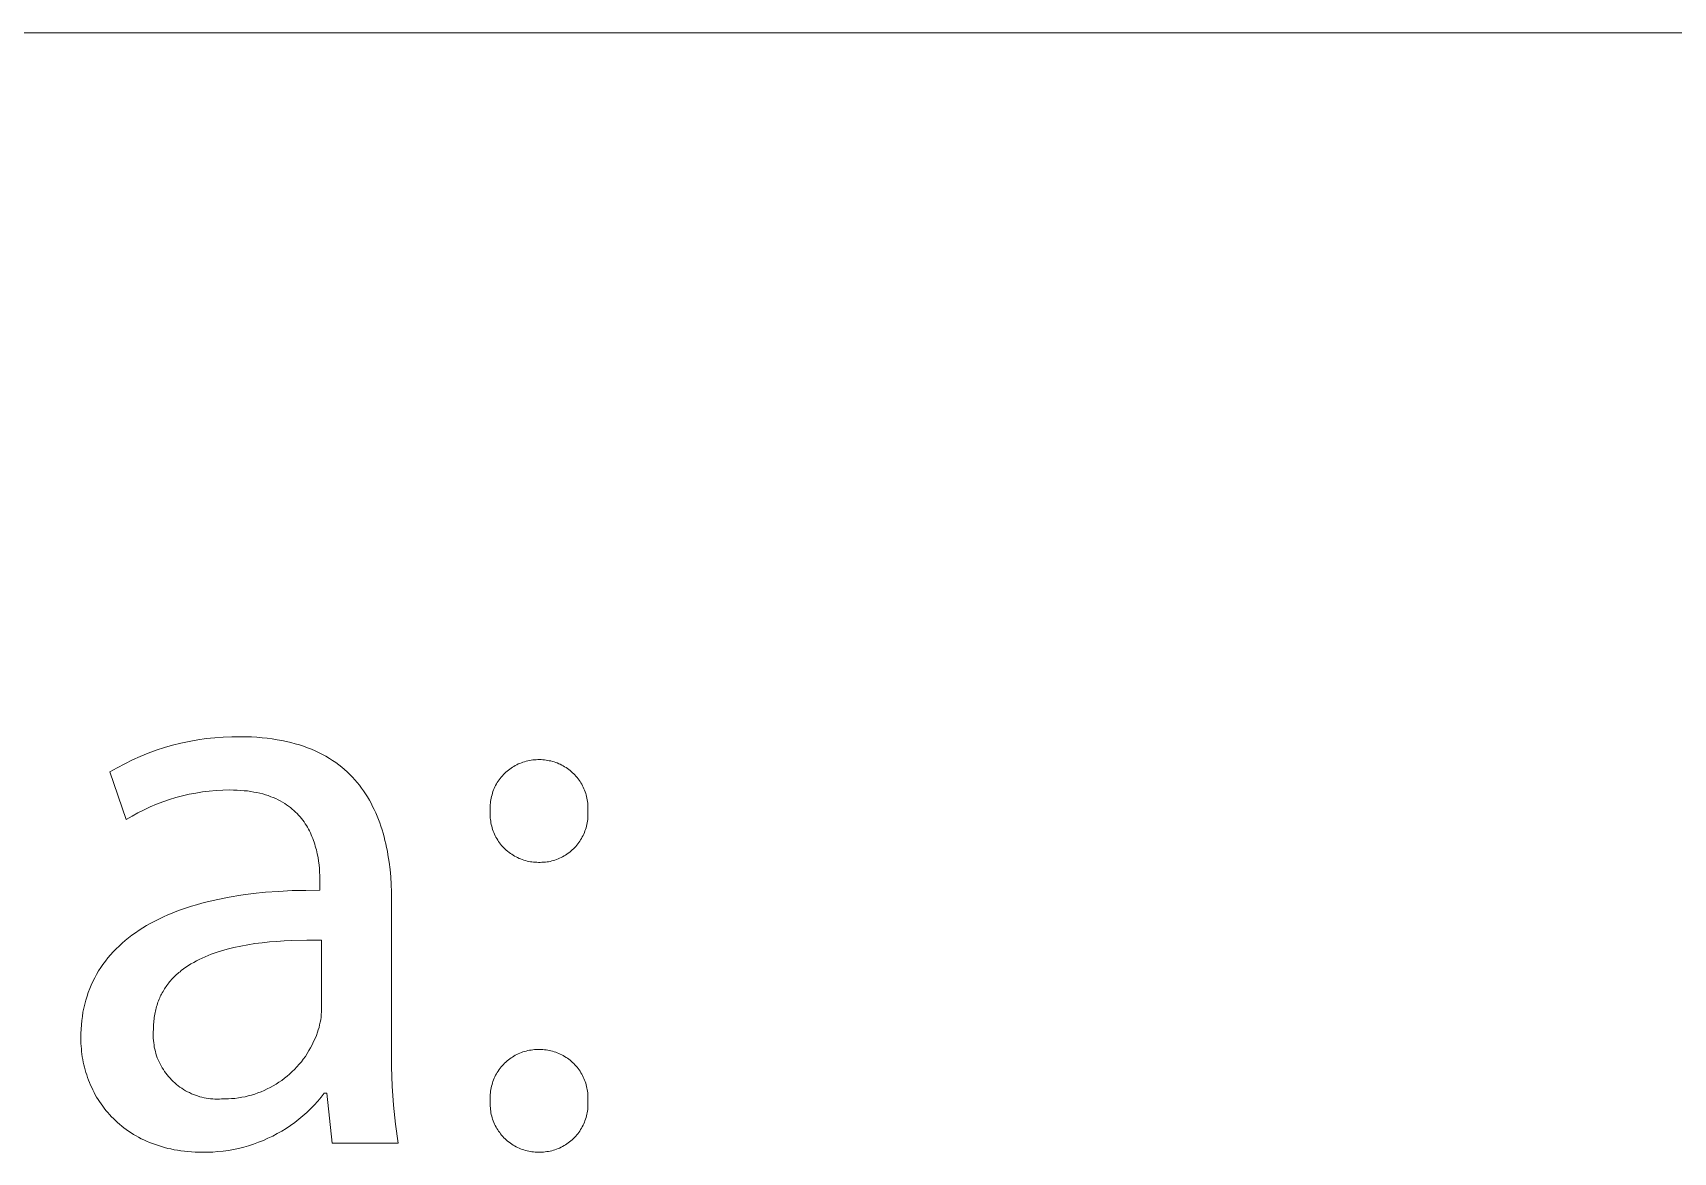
# Model space of a CAD drawing. Header units: millimetres. Extents: x 0 to 5466, y 0 to 3819.
# Drawn here: x 5116.5 to 5225.8, y 383.7 to 458.3 of the extents above; entities that cross this region are included whole.
import ezdxf

# ---------------------------------------------------------------- set-up
doc = ezdxf.new("R2010")
doc.units = ezdxf.units.MM
doc.header["$MEASUREMENT"] = 0
doc.layers.add('Domyślny', color=7, linetype='Continuous', true_color=0x000000)

msp = doc.modelspace()

# ---------------------------------------------------------------- linework, layer by layer
at = {"layer": 'Domyślny', "color": 18, "lineweight": 15, "true_color": 0x000000}
for p, q in [((4983.11, 458.26), (5460.43, 458.26)), ((5125.28, 410.63), (5125.83, 410.79)), ((5125.83, 410.79), (5126.38, 410.92)), ((5126.38, 410.92), (5126.94, 411.04)), ((5126.94, 411.04), (5127.5, 411.14)), ((5127.5, 411.14), (5128.07, 411.23)), ((5128.07, 411.23), (5128.63, 411.29)), ((5128.63, 411.29), (5129.2, 411.33)), ((5129.2, 411.33), (5129.77, 411.35)), ((5129.77, 411.35), (5130.34, 411.35)), ((5130.34, 411.35), (5130.72, 411.35)), ((5130.72, 411.35), (5131.08, 411.34)), ((5131.08, 411.34), (5131.44, 411.32)), ((5131.44, 411.32), (5131.79, 411.29)), ((5131.79, 411.29), (5132.13, 411.26)), ((5132.13, 411.26), (5132.46, 411.21)), ((5132.46, 411.21), (5132.79, 411.16)), ((5132.79, 411.16), (5133.1, 411.11)), ((5133.1, 411.11), (5133.41, 411.04)), ((5133.41, 411.04), (5133.71, 410.97)), ((5133.71, 410.97), (5134, 410.89)), ((5134, 410.89), (5134.28, 410.81)), ((5134.28, 410.81), (5134.55, 410.72)), ((5122.64, 409.56), (5123.15, 409.81)), ((5123.15, 409.81), (5123.67, 410.04)), ((5123.67, 410.04), (5124.2, 410.25)), ((5124.2, 410.25), (5124.74, 410.45)), ((5124.74, 410.45), (5125.28, 410.63)), ((5134.55, 410.72), (5134.82, 410.62)), ((5134.82, 410.62), (5135.08, 410.52)), ((5135.08, 410.52), (5135.33, 410.41)), ((5135.33, 410.41), (5135.58, 410.29)), ((5135.58, 410.29), (5135.81, 410.17)), ((5135.81, 410.17), (5136.04, 410.05)), ((5136.04, 410.05), (5136.27, 409.91)), ((5136.27, 409.91), (5136.48, 409.77)), ((5136.48, 409.77), (5136.69, 409.63)), ((5149.06, 409.62), (5149.16, 409.66)), ((5149.16, 409.66), (5149.27, 409.69)), ((5149.27, 409.69), (5149.38, 409.72)), ((5149.38, 409.72), (5149.48, 409.75)), ((5149.48, 409.75), (5149.59, 409.77)), ((5149.59, 409.77), (5149.7, 409.79)), ((5149.7, 409.79), (5149.81, 409.81)), ((5149.81, 409.81), (5149.92, 409.82)), ((5149.92, 409.82), (5150.03, 409.82)), ((5150.03, 409.82), (5150.15, 409.83)), ((5150.15, 409.83), (5150.26, 409.83)), ((5150.26, 409.83), (5150.37, 409.83)), ((5150.37, 409.83), (5150.48, 409.82)), ((5150.48, 409.82), (5150.59, 409.81)), ((5150.59, 409.81), (5150.7, 409.8)), ((5150.7, 409.8), (5150.81, 409.78)), ((5150.81, 409.78), (5150.91, 409.76)), ((5150.91, 409.76), (5151.02, 409.74)), ((5151.02, 409.74), (5151.13, 409.71)), ((5151.13, 409.71), (5151.23, 409.68)), ((5151.23, 409.68), (5151.34, 409.64)), ((5121.64, 409.01), (5122.14, 409.29)), ((5122.73, 405.84), (5121.64, 409.01)), ((5122.14, 409.29), (5122.64, 409.56)), ((5136.69, 409.63), (5136.89, 409.48)), ((5136.89, 409.48), (5137.09, 409.33)), ((5137.09, 409.33), (5137.27, 409.17)), ((5137.27, 409.17), (5137.46, 409.01)), ((5137.46, 409.01), (5137.63, 408.84)), ((5137.63, 408.84), (5137.8, 408.66)), ((5137.8, 408.66), (5137.96, 408.49)), ((5147.58, 408.49), (5147.64, 408.58)), ((5147.64, 408.58), (5147.71, 408.66)), ((5147.71, 408.66), (5147.79, 408.75)), ((5147.79, 408.75), (5147.86, 408.83)), ((5147.86, 408.83), (5147.94, 408.91)), ((5147.94, 408.91), (5148.02, 408.99)), ((5148.02, 408.99), (5148.1, 409.06)), ((5148.1, 409.06), (5148.19, 409.13)), ((5148.19, 409.13), (5148.28, 409.2)), ((5148.28, 409.2), (5148.37, 409.26)), ((5148.37, 409.26), (5148.46, 409.32)), ((5148.46, 409.32), (5148.56, 409.38)), ((5148.56, 409.38), (5148.65, 409.44)), ((5148.65, 409.44), (5148.75, 409.49)), ((5148.75, 409.49), (5148.85, 409.54)), ((5148.85, 409.54), (5148.95, 409.58)), ((5148.95, 409.58), (5149.06, 409.62)), ((5151.34, 409.64), (5151.44, 409.61)), ((5151.44, 409.61), (5151.54, 409.56)), ((5151.54, 409.56), (5151.64, 409.52)), ((5151.64, 409.52), (5151.74, 409.47)), ((5151.74, 409.47), (5151.84, 409.42)), ((5151.84, 409.42), (5151.93, 409.36)), ((5151.93, 409.36), (5152.03, 409.3)), ((5152.03, 409.3), (5152.12, 409.24)), ((5152.12, 409.24), (5152.21, 409.18)), ((5152.21, 409.18), (5152.3, 409.11)), ((5152.3, 409.11), (5152.38, 409.04)), ((5152.38, 409.04), (5152.46, 408.96)), ((5152.46, 408.96), (5152.54, 408.89)), ((5152.54, 408.89), (5152.62, 408.81)), ((5152.62, 408.81), (5152.69, 408.73)), ((5152.69, 408.73), (5152.76, 408.64)), ((5152.76, 408.64), (5152.83, 408.56)), ((5152.83, 408.56), (5152.9, 408.47)), ((5126.93, 407.52), (5126.49, 407.42)), ((5127.37, 407.6), (5126.93, 407.52)), ((5127.82, 407.68), (5127.37, 407.6)), ((5128.27, 407.73), (5127.82, 407.68)), ((5128.73, 407.77), (5128.27, 407.73)), ((5129.18, 407.8), (5128.73, 407.77)), ((5129.63, 407.81), (5129.18, 407.8)), ((5129.88, 407.8), (5129.63, 407.81)), ((5130.13, 407.79), (5129.88, 407.8)), ((5130.36, 407.78), (5130.13, 407.79)), ((5130.59, 407.76), (5130.36, 407.78)), ((5130.81, 407.74), (5130.59, 407.76)), ((5131.03, 407.71), (5130.81, 407.74)), ((5131.24, 407.67), (5131.03, 407.71)), ((5131.44, 407.63), (5131.24, 407.67)), ((5131.64, 407.59), (5131.44, 407.63)), ((5131.83, 407.54), (5131.64, 407.59)), ((5132.02, 407.48), (5131.83, 407.54)), ((5132.19, 407.43), (5132.02, 407.48)), ((5137.96, 408.49), (5138.12, 408.31)), ((5138.12, 408.31), (5138.27, 408.12)), ((5138.27, 408.12), (5138.41, 407.93)), ((5138.41, 407.93), (5138.55, 407.74)), ((5138.55, 407.74), (5138.68, 407.54)), ((5138.68, 407.54), (5138.81, 407.34)), ((5147.07, 407.38), (5147.1, 407.49)), ((5147.1, 407.49), (5147.13, 407.6)), ((5147.13, 407.6), (5147.16, 407.7)), ((5147.16, 407.7), (5147.2, 407.81)), ((5147.2, 407.81), (5147.25, 407.91)), ((5147.25, 407.91), (5147.29, 408.01)), ((5147.29, 408.01), (5147.34, 408.11)), ((5147.34, 408.11), (5147.4, 408.21)), ((5147.4, 408.21), (5147.45, 408.3)), ((5147.45, 408.3), (5147.51, 408.4)), ((5147.51, 408.4), (5147.58, 408.49)), ((5152.9, 408.47), (5152.96, 408.38)), ((5152.96, 408.38), (5153.02, 408.28)), ((5153.02, 408.28), (5153.07, 408.19)), ((5153.07, 408.19), (5153.12, 408.09)), ((5153.12, 408.09), (5153.17, 407.99)), ((5153.17, 407.99), (5153.22, 407.89)), ((5153.22, 407.89), (5153.26, 407.79)), ((5153.26, 407.79), (5153.3, 407.69)), ((5153.3, 407.69), (5153.34, 407.58)), ((5153.34, 407.58), (5153.37, 407.48)), ((5153.37, 407.48), (5153.39, 407.37)), ((5123.93, 406.49), (5123.52, 406.29)), ((5124.34, 406.68), (5123.93, 406.49)), ((5124.76, 406.86), (5124.34, 406.68)), ((5125.18, 407.02), (5124.76, 406.86)), ((5125.61, 407.17), (5125.18, 407.02)), ((5126.05, 407.3), (5125.61, 407.17)), ((5126.49, 407.42), (5126.05, 407.3)), ((5132.37, 407.36), (5132.19, 407.43)), ((5132.53, 407.3), (5132.37, 407.36)), ((5132.7, 407.23), (5132.53, 407.3)), ((5132.85, 407.15), (5132.7, 407.23)), ((5133, 407.08), (5132.85, 407.15)), ((5133.15, 407), (5133, 407.08)), ((5133.29, 406.91), (5133.15, 407)), ((5133.42, 406.82), (5133.29, 406.91)), ((5133.55, 406.73), (5133.42, 406.82)), ((5133.67, 406.64), (5133.55, 406.73)), ((5133.79, 406.54), (5133.67, 406.64)), ((5133.91, 406.44), (5133.79, 406.54)), ((5134.02, 406.34), (5133.91, 406.44)), ((5138.81, 407.34), (5138.93, 407.13)), ((5138.93, 407.13), (5139.04, 406.93)), ((5139.04, 406.93), (5139.15, 406.71)), ((5139.15, 406.71), (5139.26, 406.5)), ((5139.26, 406.5), (5139.36, 406.28)), ((5146.97, 406.61), (5146.98, 406.72)), ((5146.98, 406.5), (5146.97, 406.61)), ((5146.98, 406.83), (5146.99, 406.94)), ((5146.98, 406.72), (5146.98, 406.83)), ((5146.98, 406.39), (5146.98, 406.5)), ((5146.98, 406.28), (5146.98, 406.39)), ((5146.99, 406.94), (5147, 407.05)), ((5147, 407.05), (5147.02, 407.16)), ((5147.02, 407.16), (5147.04, 407.27)), ((5147.04, 407.27), (5147.07, 407.38)), ((5153.39, 407.37), (5153.42, 407.26)), ((5153.42, 407.26), (5153.44, 407.16)), ((5153.44, 407.16), (5153.46, 407.05)), ((5153.46, 407.05), (5153.47, 406.94)), ((5153.47, 406.94), (5153.48, 406.83)), ((5153.48, 406.83), (5153.48, 406.72)), ((5153.48, 406.72), (5153.49, 406.61)), ((5153.49, 406.61), (5153.48, 406.5)), ((5153.48, 406.5), (5153.48, 406.39)), ((5153.48, 406.39), (5153.48, 406.28)), ((5123.13, 406.07), (5122.73, 405.84)), ((5123.52, 406.29), (5123.13, 406.07)), ((5134.12, 406.23), (5134.02, 406.34)), ((5134.22, 406.13), (5134.12, 406.23)), ((5134.32, 406.02), (5134.22, 406.13)), ((5134.41, 405.91), (5134.32, 406.02)), ((5134.5, 405.79), (5134.41, 405.91)), ((5134.58, 405.68), (5134.5, 405.79)), ((5134.66, 405.56), (5134.58, 405.68)), ((5134.74, 405.44), (5134.66, 405.56)), ((5134.81, 405.32), (5134.74, 405.44)), ((5134.88, 405.2), (5134.81, 405.32)), ((5139.36, 406.28), (5139.45, 406.06)), ((5139.45, 406.06), (5139.54, 405.84)), ((5139.54, 405.84), (5139.62, 405.61)), ((5139.62, 405.61), (5139.7, 405.39)), ((5139.7, 405.39), (5139.78, 405.16)), ((5146.98, 406.16), (5146.98, 406.28)), ((5146.98, 406.05), (5146.98, 406.16)), ((5146.98, 405.94), (5146.98, 406.05)), ((5147, 405.83), (5146.98, 405.94)), ((5147.01, 405.72), (5147, 405.83)), ((5147.03, 405.61), (5147.01, 405.72)), ((5147.05, 405.5), (5147.03, 405.61)), ((5147.08, 405.39), (5147.05, 405.5)), ((5147.11, 405.28), (5147.08, 405.39)), ((5147.14, 405.18), (5147.11, 405.28)), ((5153.36, 405.29), (5153.33, 405.18)), ((5153.39, 405.4), (5153.36, 405.29)), ((5153.42, 405.51), (5153.39, 405.4)), ((5153.44, 405.61), (5153.42, 405.51)), ((5153.45, 405.72), (5153.44, 405.61)), ((5153.47, 405.83), (5153.45, 405.72)), ((5153.48, 405.94), (5153.47, 405.83)), ((5153.48, 406.28), (5153.49, 406.17)), ((5153.49, 406.17), (5153.48, 406.06)), ((5153.48, 406.06), (5153.48, 405.94)), ((5134.94, 405.08), (5134.88, 405.2)), ((5135, 404.95), (5134.94, 405.08)), ((5135.06, 404.83), (5135, 404.95)), ((5135.11, 404.7), (5135.06, 404.83)), ((5135.16, 404.58), (5135.11, 404.7)), ((5135.21, 404.45), (5135.16, 404.58)), ((5135.25, 404.32), (5135.21, 404.45)), ((5135.3, 404.2), (5135.25, 404.32)), ((5135.33, 404.07), (5135.3, 404.2)), ((5139.78, 405.16), (5139.85, 404.92)), ((5139.85, 404.92), (5139.91, 404.69)), ((5139.91, 404.69), (5139.97, 404.45)), ((5139.97, 404.45), (5140.03, 404.21)), ((5140.03, 404.21), (5140.08, 403.97)), ((5147.18, 405.07), (5147.14, 405.18)), ((5147.22, 404.97), (5147.18, 405.07)), ((5147.26, 404.86), (5147.22, 404.97)), ((5147.31, 404.76), (5147.26, 404.86)), ((5147.36, 404.66), (5147.31, 404.76)), ((5147.42, 404.57), (5147.36, 404.66)), ((5147.48, 404.47), (5147.42, 404.57)), ((5147.54, 404.38), (5147.48, 404.47)), ((5147.6, 404.29), (5147.54, 404.38)), ((5147.67, 404.2), (5147.6, 404.29)), ((5147.74, 404.11), (5147.67, 404.2)), ((5152.81, 404.21), (5152.74, 404.12)), ((5152.88, 404.3), (5152.81, 404.21)), ((5152.94, 404.39), (5152.88, 404.3)), ((5153, 404.48), (5152.94, 404.39)), ((5153.06, 404.58), (5153, 404.48)), ((5153.11, 404.68), (5153.06, 404.58)), ((5153.16, 404.77), (5153.11, 404.68)), ((5153.21, 404.87), (5153.16, 404.77)), ((5153.25, 404.98), (5153.21, 404.87)), ((5153.29, 405.08), (5153.25, 404.98)), ((5153.33, 405.18), (5153.29, 405.08)), ((5135.37, 403.94), (5135.33, 404.07)), ((5135.4, 403.81), (5135.37, 403.94)), ((5135.43, 403.69), (5135.4, 403.81)), ((5135.46, 403.56), (5135.43, 403.69)), ((5135.51, 403.31), (5135.46, 403.56)), ((5135.55, 403.06), (5135.51, 403.31)), ((5140.08, 403.97), (5140.13, 403.73)), ((5140.13, 403.73), (5140.17, 403.49)), ((5140.17, 403.49), (5140.25, 403)), ((5147.81, 404.03), (5147.74, 404.11)), ((5147.89, 403.95), (5147.81, 404.03)), ((5147.97, 403.87), (5147.89, 403.95)), ((5148.05, 403.79), (5147.97, 403.87)), ((5148.14, 403.72), (5148.05, 403.79)), ((5148.23, 403.65), (5148.14, 403.72)), ((5148.32, 403.58), (5148.23, 403.65)), ((5148.41, 403.52), (5148.32, 403.58)), ((5148.5, 403.46), (5148.41, 403.52)), ((5148.6, 403.4), (5148.5, 403.46)), ((5148.7, 403.35), (5148.6, 403.4)), ((5148.8, 403.3), (5148.7, 403.35)), ((5148.9, 403.25), (5148.8, 403.3)), ((5149, 403.21), (5148.9, 403.25)), ((5149.11, 403.17), (5149, 403.21)), ((5149.21, 403.13), (5149.11, 403.17)), ((5149.32, 403.1), (5149.21, 403.13)), ((5149.43, 403.07), (5149.32, 403.1)), ((5151.19, 403.11), (5151.08, 403.08)), ((5151.29, 403.14), (5151.19, 403.11)), ((5151.4, 403.18), (5151.29, 403.14)), ((5151.5, 403.22), (5151.4, 403.18)), ((5151.6, 403.26), (5151.5, 403.22)), ((5151.7, 403.31), (5151.6, 403.26)), ((5151.8, 403.36), (5151.7, 403.31)), ((5151.9, 403.41), (5151.8, 403.36)), ((5151.99, 403.47), (5151.9, 403.41)), ((5152.09, 403.53), (5151.99, 403.47)), ((5152.18, 403.6), (5152.09, 403.53)), ((5152.27, 403.66), (5152.18, 403.6)), ((5152.35, 403.73), (5152.27, 403.66)), ((5152.44, 403.81), (5152.35, 403.73)), ((5152.52, 403.88), (5152.44, 403.81)), ((5152.6, 403.96), (5152.52, 403.88)), ((5152.67, 404.04), (5152.6, 403.96)), ((5152.74, 404.12), (5152.67, 404.04)), ((5135.58, 402.81), (5135.55, 403.06)), ((5135.6, 402.57), (5135.58, 402.81)), ((5135.62, 402.34), (5135.6, 402.57)), ((5135.63, 402.12), (5135.62, 402.34)), ((5135.64, 401.9), (5135.63, 402.12)), ((5140.25, 403), (5140.31, 402.5)), ((5140.31, 402.5), (5140.35, 402.01)), ((5140.35, 402.01), (5140.38, 401.51)), ((5149.54, 403.05), (5149.43, 403.07)), ((5149.65, 403.03), (5149.54, 403.05)), ((5149.76, 403.01), (5149.65, 403.03)), ((5149.87, 403), (5149.76, 403.01)), ((5149.98, 402.99), (5149.87, 403)), ((5150.09, 402.99), (5149.98, 402.99)), ((5150.2, 402.98), (5150.09, 402.99)), ((5150.31, 402.98), (5150.2, 402.98)), ((5150.42, 402.99), (5150.31, 402.98)), ((5150.53, 402.99), (5150.42, 402.99)), ((5150.65, 403), (5150.53, 402.99)), ((5150.76, 403.02), (5150.65, 403)), ((5150.86, 403.03), (5150.76, 403.02)), ((5150.97, 403.05), (5150.86, 403.03)), ((5151.08, 403.08), (5150.97, 403.05)), ((5131.19, 400.9), (5132.02, 400.99)), ((5132.02, 400.99), (5132.89, 401.05)), ((5132.89, 401.05), (5133.78, 401.1)), ((5133.78, 401.1), (5134.69, 401.12)), ((5134.69, 401.12), (5135.64, 401.13)), ((5135.64, 401.69), (5135.64, 401.9)), ((5135.64, 401.13), (5135.64, 401.69)), ((5140.38, 401.51), (5140.4, 401.01)), ((5140.4, 401.01), (5140.41, 400.51)), ((5126.11, 399.73), (5126.43, 399.84)), ((5126.43, 399.84), (5126.75, 399.95)), ((5126.75, 399.95), (5127.08, 400.06)), ((5127.08, 400.06), (5127.42, 400.16)), ((5127.42, 400.16), (5127.77, 400.26)), ((5127.77, 400.26), (5128.12, 400.35)), ((5128.12, 400.35), (5128.84, 400.52)), ((5128.84, 400.52), (5129.6, 400.66)), ((5129.6, 400.66), (5130.38, 400.79)), ((5130.38, 400.79), (5131.19, 400.9)), ((5140.41, 400.51), (5140.41, 390.62)), ((5123.85, 398.63), (5124.1, 398.78)), ((5124.1, 398.78), (5124.37, 398.93)), ((5124.37, 398.93), (5124.64, 399.07)), ((5124.64, 399.07), (5124.92, 399.21)), ((5124.92, 399.21), (5125.21, 399.35)), ((5125.21, 399.35), (5125.5, 399.48)), ((5125.5, 399.48), (5125.8, 399.61)), ((5125.8, 399.61), (5126.11, 399.73)), ((5122.46, 397.6), (5122.67, 397.78)), ((5122.67, 397.78), (5122.89, 397.96)), ((5122.89, 397.96), (5123.12, 398.13)), ((5123.12, 398.13), (5123.35, 398.3)), ((5123.35, 398.3), (5123.6, 398.47)), ((5123.6, 398.47), (5123.85, 398.63)), ((5132.28, 397.68), (5131.79, 397.63)), ((5132.77, 397.72), (5132.28, 397.68)), ((5133.26, 397.76), (5132.77, 397.72)), ((5133.76, 397.78), (5133.26, 397.76)), ((5134.76, 397.8), (5133.76, 397.78)), ((5135.75, 397.8), (5134.76, 397.8)), ((5135.75, 393.19), (5135.75, 397.8)), ((5121.35, 396.41), (5121.52, 396.62)), ((5121.52, 396.62), (5121.69, 396.82)), ((5121.69, 396.82), (5121.87, 397.03)), ((5121.87, 397.03), (5122.06, 397.22)), ((5122.06, 397.22), (5122.26, 397.41)), ((5122.26, 397.41), (5122.46, 397.6)), ((5127.79, 396.61), (5127.6, 396.52)), ((5127.99, 396.7), (5127.79, 396.61)), ((5128.19, 396.78), (5127.99, 396.7)), ((5128.39, 396.86), (5128.19, 396.78)), ((5128.59, 396.93), (5128.39, 396.86)), ((5128.8, 397), (5128.59, 396.93)), ((5129.02, 397.07), (5128.8, 397)), ((5129.23, 397.14), (5129.02, 397.07)), ((5129.45, 397.2), (5129.23, 397.14)), ((5129.9, 397.31), (5129.45, 397.2)), ((5130.36, 397.41), (5129.9, 397.31)), ((5130.83, 397.49), (5130.36, 397.41)), ((5131.3, 397.57), (5130.83, 397.49)), ((5131.79, 397.63), (5131.3, 397.57)), ((5120.64, 395.29), (5120.77, 395.52)), ((5120.77, 395.52), (5120.9, 395.75)), ((5120.9, 395.75), (5121.04, 395.97)), ((5121.04, 395.97), (5121.19, 396.19)), ((5121.19, 396.19), (5121.35, 396.41)), ((5126.09, 395.51), (5126.02, 395.45)), ((5126.17, 395.58), (5126.09, 395.51)), ((5126.24, 395.64), (5126.17, 395.58)), ((5126.32, 395.7), (5126.24, 395.64)), ((5126.39, 395.77), (5126.32, 395.7)), ((5126.55, 395.89), (5126.39, 395.77)), ((5126.71, 396), (5126.55, 395.89)), ((5126.88, 396.11), (5126.71, 396)), ((5127.05, 396.22), (5126.88, 396.11)), ((5127.23, 396.32), (5127.05, 396.22)), ((5127.41, 396.42), (5127.23, 396.32)), ((5127.6, 396.52), (5127.41, 396.42)), ((5120.21, 394.32), (5120.31, 394.57)), ((5120.31, 394.57), (5120.41, 394.81)), ((5120.41, 394.81), (5120.52, 395.05)), ((5120.52, 395.05), (5120.64, 395.29)), ((5125.19, 394.39), (5125.14, 394.3)), ((5125.24, 394.47), (5125.19, 394.39)), ((5125.29, 394.55), (5125.24, 394.47)), ((5125.34, 394.63), (5125.29, 394.55)), ((5125.39, 394.71), (5125.34, 394.63)), ((5125.45, 394.79), (5125.39, 394.71)), ((5125.51, 394.87), (5125.45, 394.79)), ((5125.57, 394.95), (5125.51, 394.87)), ((5125.63, 395.02), (5125.57, 394.95)), ((5125.69, 395.1), (5125.63, 395.02)), ((5125.75, 395.17), (5125.69, 395.1)), ((5125.82, 395.24), (5125.75, 395.17)), ((5125.89, 395.31), (5125.82, 395.24)), ((5125.95, 395.38), (5125.89, 395.31)), ((5126.02, 395.45), (5125.95, 395.38)), ((5119.86, 393), (5119.92, 393.27)), ((5119.92, 393.27), (5119.98, 393.54)), ((5119.98, 393.54), (5120.05, 393.8)), ((5120.05, 393.8), (5120.13, 394.06)), ((5120.13, 394.06), (5120.21, 394.32)), ((5124.73, 393.28), (5124.71, 393.17)), ((5124.76, 393.38), (5124.73, 393.28)), ((5124.79, 393.47), (5124.76, 393.38)), ((5124.82, 393.57), (5124.79, 393.47)), ((5124.85, 393.67), (5124.82, 393.57)), ((5124.89, 393.76), (5124.85, 393.67)), ((5124.93, 393.86), (5124.89, 393.76)), ((5124.97, 393.95), (5124.93, 393.86)), ((5125.01, 394.04), (5124.97, 393.95)), ((5125.05, 394.13), (5125.01, 394.04)), ((5125.09, 394.21), (5125.05, 394.13)), ((5125.14, 394.3), (5125.09, 394.21)), ((5119.75, 392.16), (5119.78, 392.44)), ((5119.78, 392.44), (5119.82, 392.72)), ((5119.82, 392.72), (5119.86, 393)), ((5124.57, 392.31), (5124.56, 392.2)), ((5124.56, 392.2), (5124.56, 392.08)), ((5124.58, 392.42), (5124.57, 392.31)), ((5124.59, 392.54), (5124.58, 392.42)), ((5124.61, 392.65), (5124.59, 392.54)), ((5124.62, 392.75), (5124.61, 392.65)), ((5124.64, 392.86), (5124.62, 392.75)), ((5124.66, 392.97), (5124.64, 392.86)), ((5124.68, 393.07), (5124.66, 392.97)), ((5124.71, 393.17), (5124.68, 393.07)), ((5135.62, 392.16), (5135.65, 392.33)), ((5135.65, 392.33), (5135.69, 392.5)), ((5135.69, 392.5), (5135.71, 392.67)), ((5135.71, 392.67), (5135.73, 392.84)), ((5135.73, 392.84), (5135.74, 393.02)), ((5135.74, 393.02), (5135.75, 393.19)), ((5119.71, 391.28), (5119.72, 391.58)), ((5119.72, 391.1), (5119.71, 391.28)), ((5119.72, 391.58), (5119.73, 391.87)), ((5119.72, 390.92), (5119.72, 391.1)), ((5119.73, 391.87), (5119.75, 392.16)), ((5124.55, 391.84), (5124.54, 391.7)), ((5124.54, 391.7), (5124.54, 391.55)), ((5124.54, 391.55), (5124.54, 391.4)), ((5124.54, 391.4), (5124.54, 391.26)), ((5124.54, 391.26), (5124.55, 391.11)), ((5124.56, 391.96), (5124.55, 391.84)), ((5124.55, 391.11), (5124.57, 390.96)), ((5124.56, 392.08), (5124.56, 391.96)), ((5135.22, 391.04), (5135.31, 391.24)), ((5135.31, 391.24), (5135.4, 391.45)), ((5135.4, 391.45), (5135.47, 391.66)), ((5135.47, 391.66), (5135.53, 391.83)), ((5135.53, 391.83), (5135.58, 391.99)), ((5135.58, 391.99), (5135.62, 392.16)), ((5119.73, 390.74), (5119.72, 390.92)), ((5119.75, 390.56), (5119.73, 390.74)), ((5119.76, 390.39), (5119.75, 390.56)), ((5119.79, 390.21), (5119.76, 390.39)), ((5119.81, 390.03), (5119.79, 390.21)), ((5119.84, 389.86), (5119.81, 390.03)), ((5124.57, 390.96), (5124.59, 390.82)), ((5124.59, 390.82), (5124.61, 390.67)), ((5124.61, 390.67), (5124.64, 390.53)), ((5124.64, 390.53), (5124.68, 390.39)), ((5124.68, 390.39), (5124.72, 390.24)), ((5124.72, 390.24), (5124.76, 390.1)), ((5124.76, 390.1), (5124.81, 389.97)), ((5134.53, 389.88), (5134.67, 390.06)), ((5134.67, 390.06), (5134.79, 390.25)), ((5134.79, 390.25), (5134.91, 390.44)), ((5134.91, 390.44), (5135.02, 390.63)), ((5135.02, 390.63), (5135.12, 390.83)), ((5135.12, 390.83), (5135.22, 391.04)), ((5140.41, 390.62), (5140.41, 389.35)), ((5148.37, 389.95), (5148.46, 390.01)), ((5148.46, 390.01), (5148.56, 390.07)), ((5148.56, 390.07), (5148.65, 390.13)), ((5148.65, 390.13), (5148.75, 390.18)), ((5148.75, 390.18), (5148.85, 390.23)), ((5148.85, 390.23), (5148.95, 390.27)), ((5148.95, 390.27), (5149.06, 390.31)), ((5149.06, 390.31), (5149.16, 390.35)), ((5149.16, 390.35), (5149.27, 390.38)), ((5149.27, 390.38), (5149.38, 390.41)), ((5149.38, 390.41), (5149.48, 390.44)), ((5149.48, 390.44), (5149.59, 390.46)), ((5149.59, 390.46), (5149.7, 390.48)), ((5149.7, 390.48), (5149.81, 390.5)), ((5149.81, 390.5), (5149.92, 390.51)), ((5149.92, 390.51), (5150.03, 390.51)), ((5150.03, 390.51), (5150.15, 390.52)), ((5150.15, 390.52), (5150.26, 390.52)), ((5150.26, 390.52), (5150.37, 390.52)), ((5150.37, 390.52), (5150.48, 390.51)), ((5150.48, 390.51), (5150.59, 390.5)), ((5150.59, 390.5), (5150.7, 390.49)), ((5150.7, 390.49), (5150.81, 390.47)), ((5150.81, 390.47), (5150.91, 390.45)), ((5150.91, 390.45), (5151.02, 390.43)), ((5151.02, 390.43), (5151.13, 390.4)), ((5151.13, 390.4), (5151.23, 390.37)), ((5151.23, 390.37), (5151.34, 390.33)), ((5151.34, 390.33), (5151.44, 390.3)), ((5151.44, 390.3), (5151.54, 390.25)), ((5151.54, 390.25), (5151.64, 390.21)), ((5151.64, 390.21), (5151.74, 390.16)), ((5151.74, 390.16), (5151.84, 390.11)), ((5151.84, 390.11), (5151.93, 390.05)), ((5151.93, 390.05), (5152.03, 389.99)), ((5152.03, 389.99), (5152.12, 389.93)), ((5119.88, 389.68), (5119.84, 389.86)), ((5119.91, 389.5), (5119.88, 389.68)), ((5119.96, 389.33), (5119.91, 389.5)), ((5120, 389.16), (5119.96, 389.33)), ((5120.05, 388.99), (5120, 389.16)), ((5120.11, 388.82), (5120.05, 388.99)), ((5124.81, 389.97), (5124.87, 389.83)), ((5124.87, 389.83), (5124.93, 389.69)), ((5124.93, 389.69), (5124.99, 389.56)), ((5124.99, 389.56), (5125.06, 389.43)), ((5125.06, 389.43), (5125.13, 389.3)), ((5125.13, 389.3), (5125.21, 389.18)), ((5125.21, 389.18), (5125.29, 389.06)), ((5125.29, 389.06), (5125.38, 388.94)), ((5125.38, 388.94), (5125.47, 388.82)), ((5133.62, 388.88), (5133.79, 389.04)), ((5133.79, 389.04), (5133.95, 389.19)), ((5133.95, 389.19), (5134.1, 389.36)), ((5134.1, 389.36), (5134.25, 389.53)), ((5134.25, 389.53), (5134.4, 389.7)), ((5134.4, 389.7), (5134.53, 389.88)), ((5140.41, 389.35), (5140.45, 388.08)), ((5147.34, 388.8), (5147.4, 388.9)), ((5147.4, 388.9), (5147.45, 388.99)), ((5147.45, 388.99), (5147.51, 389.08)), ((5147.51, 389.08), (5147.58, 389.18)), ((5147.58, 389.18), (5147.64, 389.27)), ((5147.64, 389.27), (5147.71, 389.35)), ((5147.71, 389.35), (5147.79, 389.44)), ((5147.79, 389.44), (5147.86, 389.52)), ((5147.86, 389.52), (5147.94, 389.6)), ((5147.94, 389.6), (5148.02, 389.67)), ((5148.02, 389.67), (5148.1, 389.75)), ((5148.1, 389.75), (5148.19, 389.82)), ((5148.19, 389.82), (5148.28, 389.89)), ((5148.28, 389.89), (5148.37, 389.95)), ((5152.12, 389.93), (5152.21, 389.87)), ((5152.21, 389.87), (5152.3, 389.8)), ((5152.3, 389.8), (5152.38, 389.73)), ((5152.38, 389.73), (5152.46, 389.65)), ((5152.46, 389.65), (5152.54, 389.58)), ((5152.54, 389.58), (5152.62, 389.5)), ((5152.62, 389.5), (5152.69, 389.42)), ((5152.69, 389.42), (5152.76, 389.33)), ((5152.76, 389.33), (5152.83, 389.25)), ((5152.83, 389.25), (5152.9, 389.16)), ((5152.9, 389.16), (5152.96, 389.07)), ((5152.96, 389.07), (5153.02, 388.97)), ((5153.02, 388.97), (5153.07, 388.88)), ((5120.16, 388.65), (5120.11, 388.82)), ((5120.23, 388.48), (5120.16, 388.65)), ((5120.29, 388.31), (5120.23, 388.48)), ((5120.36, 388.15), (5120.29, 388.31)), ((5120.44, 387.98), (5120.36, 388.15)), ((5120.51, 387.82), (5120.44, 387.98)), ((5120.6, 387.66), (5120.51, 387.82)), ((5125.47, 388.82), (5125.56, 388.71)), ((5125.56, 388.71), (5125.66, 388.6)), ((5125.66, 388.6), (5125.76, 388.49)), ((5125.76, 388.49), (5125.86, 388.39)), ((5125.86, 388.39), (5125.97, 388.29)), ((5125.97, 388.29), (5126.08, 388.19)), ((5126.08, 388.19), (5126.2, 388.1)), ((5126.2, 388.1), (5126.31, 388.01)), ((5126.31, 388.01), (5126.44, 387.93)), ((5126.44, 387.93), (5126.56, 387.85)), ((5126.56, 387.85), (5126.69, 387.77)), ((5131.93, 387.79), (5132.13, 387.89)), ((5132.13, 387.89), (5132.33, 387.99)), ((5132.33, 387.99), (5132.53, 388.1)), ((5132.53, 388.1), (5132.72, 388.21)), ((5132.72, 388.21), (5132.91, 388.33)), ((5132.91, 388.33), (5133.1, 388.46)), ((5133.1, 388.46), (5133.28, 388.6)), ((5133.28, 388.6), (5133.45, 388.74)), ((5133.45, 388.74), (5133.62, 388.88)), ((5140.45, 388.08), (5140.54, 386.8)), ((5147, 387.74), (5147.02, 387.85)), ((5147.02, 387.85), (5147.04, 387.96)), ((5147.04, 387.96), (5147.07, 388.07)), ((5147.07, 388.07), (5147.1, 388.18)), ((5147.1, 388.18), (5147.13, 388.29)), ((5147.13, 388.29), (5147.16, 388.39)), ((5147.16, 388.39), (5147.2, 388.49)), ((5147.2, 388.49), (5147.25, 388.6)), ((5147.25, 388.6), (5147.29, 388.7)), ((5147.29, 388.7), (5147.34, 388.8)), ((5153.07, 388.88), (5153.12, 388.78)), ((5153.12, 388.78), (5153.17, 388.68)), ((5153.17, 388.68), (5153.22, 388.58)), ((5153.22, 388.58), (5153.26, 388.48)), ((5153.26, 388.48), (5153.3, 388.38)), ((5153.3, 388.38), (5153.34, 388.27)), ((5153.34, 388.27), (5153.37, 388.17)), ((5153.37, 388.17), (5153.39, 388.06)), ((5153.39, 388.06), (5153.42, 387.95)), ((5153.42, 387.95), (5153.44, 387.85)), ((5153.44, 387.85), (5153.46, 387.74)), ((5120.68, 387.5), (5120.6, 387.66)), ((5120.77, 387.35), (5120.68, 387.5)), ((5120.87, 387.19), (5120.77, 387.35)), ((5120.96, 387.04), (5120.87, 387.19)), ((5121.06, 386.89), (5120.96, 387.04)), ((5121.17, 386.74), (5121.06, 386.89)), ((5121.28, 386.6), (5121.17, 386.74)), ((5126.69, 387.77), (5126.81, 387.7)), ((5126.81, 387.7), (5126.95, 387.64)), ((5126.95, 387.64), (5127.08, 387.57)), ((5127.08, 387.57), (5127.21, 387.52)), ((5127.21, 387.52), (5127.35, 387.47)), ((5127.35, 387.47), (5127.49, 387.42)), ((5127.49, 387.42), (5127.63, 387.37)), ((5127.63, 387.37), (5127.77, 387.34)), ((5127.77, 387.34), (5127.92, 387.3)), ((5127.92, 387.3), (5128.06, 387.28)), ((5128.06, 387.28), (5128.21, 387.25)), ((5128.21, 387.25), (5128.35, 387.23)), ((5128.35, 387.23), (5128.5, 387.22)), ((5128.5, 387.22), (5128.65, 387.21)), ((5128.65, 387.21), (5128.79, 387.21)), ((5128.79, 387.21), (5128.94, 387.21)), ((5128.94, 387.21), (5129.09, 387.22)), ((5129.09, 387.22), (5129.31, 387.22)), ((5129.31, 387.22), (5129.54, 387.23)), ((5129.54, 387.23), (5129.76, 387.24)), ((5129.76, 387.24), (5129.98, 387.26)), ((5129.98, 387.26), (5130.21, 387.29)), ((5130.21, 387.29), (5130.43, 387.33)), ((5130.43, 387.33), (5130.65, 387.37)), ((5130.65, 387.37), (5130.87, 387.42)), ((5130.87, 387.42), (5131.09, 387.48)), ((5131.09, 387.48), (5131.3, 387.55)), ((5131.3, 387.55), (5131.51, 387.62)), ((5131.51, 387.62), (5131.72, 387.7)), ((5131.72, 387.7), (5131.93, 387.79)), ((5135.26, 386.81), (5135.02, 386.56)), ((5135.49, 387.07), (5135.26, 386.81)), ((5135.71, 387.33), (5135.49, 387.07)), ((5135.93, 387.6), (5135.71, 387.33)), ((5136.09, 387.6), (5135.93, 387.6)), ((5136.46, 384.27), (5136.09, 387.6)), ((5140.54, 386.8), (5140.67, 385.54)), ((5146.97, 387.3), (5146.98, 387.41)), ((5146.98, 387.19), (5146.97, 387.3)), ((5146.98, 387.52), (5146.99, 387.63)), ((5146.98, 387.41), (5146.98, 387.52)), ((5146.98, 387.08), (5146.98, 387.19)), ((5146.98, 386.97), (5146.98, 387.08)), ((5146.98, 386.85), (5146.98, 386.97)), ((5146.98, 386.74), (5146.98, 386.85)), ((5146.99, 386.63), (5146.98, 386.74)), ((5146.99, 387.63), (5147, 387.74)), ((5153.46, 387.74), (5153.47, 387.63)), ((5153.47, 387.63), (5153.48, 387.52)), ((5153.48, 387.52), (5153.48, 387.41)), ((5153.48, 387.41), (5153.49, 387.3)), ((5153.49, 387.3), (5153.48, 387.19)), ((5153.48, 387.19), (5153.48, 387.08)), ((5153.48, 387.08), (5153.48, 386.97)), ((5153.48, 386.97), (5153.49, 386.86)), ((5153.49, 386.86), (5153.48, 386.74)), ((5153.48, 386.74), (5153.48, 386.63)), ((5121.39, 386.46), (5121.28, 386.6)), ((5121.51, 386.31), (5121.39, 386.46)), ((5121.63, 386.18), (5121.51, 386.31)), ((5121.76, 386.04), (5121.63, 386.18)), ((5121.89, 385.91), (5121.76, 386.04)), ((5122.02, 385.78), (5121.89, 385.91)), ((5122.16, 385.65), (5122.02, 385.78)), ((5122.3, 385.53), (5122.16, 385.65)), ((5133.97, 385.66), (5133.68, 385.46)), ((5134.24, 385.87), (5133.97, 385.66)), ((5134.51, 386.09), (5134.24, 385.87)), ((5134.76, 386.32), (5134.51, 386.09)), ((5135.02, 386.56), (5134.76, 386.32)), ((5147, 386.52), (5146.99, 386.63)), ((5147.01, 386.41), (5147, 386.52)), ((5147.03, 386.3), (5147.01, 386.41)), ((5147.05, 386.19), (5147.03, 386.3)), ((5147.08, 386.08), (5147.05, 386.19)), ((5147.11, 385.97), (5147.08, 386.08)), ((5147.14, 385.87), (5147.11, 385.97)), ((5147.18, 385.76), (5147.14, 385.87)), ((5147.22, 385.66), (5147.18, 385.76)), ((5147.27, 385.55), (5147.22, 385.66)), ((5153.25, 385.67), (5153.21, 385.57)), ((5153.29, 385.77), (5153.25, 385.67)), ((5153.33, 385.88), (5153.29, 385.77)), ((5153.36, 385.98), (5153.33, 385.88)), ((5153.39, 386.09), (5153.36, 385.98)), ((5153.41, 386.2), (5153.39, 386.09)), ((5153.44, 386.3), (5153.41, 386.2)), ((5153.45, 386.41), (5153.44, 386.3)), ((5153.47, 386.52), (5153.45, 386.41)), ((5153.48, 386.63), (5153.47, 386.52)), ((5122.44, 385.41), (5122.3, 385.53)), ((5122.59, 385.29), (5122.44, 385.41)), ((5122.74, 385.18), (5122.59, 385.29)), ((5122.9, 385.07), (5122.74, 385.18)), ((5123.06, 384.96), (5122.9, 385.07)), ((5123.22, 384.86), (5123.06, 384.96)), ((5123.39, 384.76), (5123.22, 384.86)), ((5123.56, 384.67), (5123.39, 384.76)), ((5123.74, 384.57), (5123.56, 384.67)), ((5123.92, 384.49), (5123.74, 384.57)), ((5132.18, 384.6), (5131.87, 384.46)), ((5132.5, 384.75), (5132.18, 384.6)), ((5132.8, 384.91), (5132.5, 384.75)), ((5133.1, 385.08), (5132.8, 384.91)), ((5133.4, 385.26), (5133.1, 385.08)), ((5133.68, 385.46), (5133.4, 385.26)), ((5140.67, 385.54), (5140.84, 384.27)), ((5147.31, 385.45), (5147.27, 385.55)), ((5147.37, 385.35), (5147.31, 385.45)), ((5147.42, 385.26), (5147.37, 385.35)), ((5147.48, 385.16), (5147.42, 385.26)), ((5147.54, 385.07), (5147.48, 385.16)), ((5147.61, 384.98), (5147.54, 385.07)), ((5147.67, 384.89), (5147.61, 384.98)), ((5147.74, 384.8), (5147.67, 384.89)), ((5147.82, 384.72), (5147.74, 384.8)), ((5147.89, 384.64), (5147.82, 384.72)), ((5147.97, 384.56), (5147.89, 384.64)), ((5148.06, 384.48), (5147.97, 384.56)), ((5152.51, 384.57), (5152.43, 384.5)), ((5152.59, 384.65), (5152.51, 384.57)), ((5152.67, 384.73), (5152.59, 384.65)), ((5152.74, 384.82), (5152.67, 384.73)), ((5152.81, 384.9), (5152.74, 384.82)), ((5152.88, 384.99), (5152.81, 384.9)), ((5152.94, 385.08), (5152.88, 384.99)), ((5153, 385.18), (5152.94, 385.08)), ((5153.06, 385.27), (5153, 385.18)), ((5153.11, 385.37), (5153.06, 385.27)), ((5153.16, 385.47), (5153.11, 385.37)), ((5153.21, 385.57), (5153.16, 385.47)), ((5124.1, 384.4), (5123.92, 384.49)), ((5124.29, 384.32), (5124.1, 384.4)), ((5124.48, 384.25), (5124.29, 384.32)), ((5124.68, 384.18), (5124.48, 384.25)), ((5124.88, 384.11), (5124.68, 384.18)), ((5125.08, 384.05), (5124.88, 384.11)), ((5125.28, 383.99), (5125.08, 384.05)), ((5125.5, 383.93), (5125.28, 383.99)), ((5125.71, 383.89), (5125.5, 383.93)), ((5125.93, 383.84), (5125.71, 383.89)), ((5126.15, 383.8), (5125.93, 383.84)), ((5126.38, 383.77), (5126.15, 383.8)), ((5126.61, 383.74), (5126.38, 383.77)), ((5126.84, 383.72), (5126.61, 383.74)), ((5127.08, 383.7), (5126.84, 383.72)), ((5127.32, 383.68), (5127.08, 383.7)), ((5127.56, 383.67), (5127.32, 383.68)), ((5127.81, 383.67), (5127.56, 383.67)), ((5128.16, 383.67), (5127.81, 383.67)), ((5128.51, 383.68), (5128.16, 383.67)), ((5128.85, 383.71), (5128.51, 383.68)), ((5129.2, 383.74), (5128.85, 383.71)), ((5129.54, 383.79), (5129.2, 383.74)), ((5129.88, 383.85), (5129.54, 383.79)), ((5130.22, 383.92), (5129.88, 383.85)), ((5130.56, 384.01), (5130.22, 383.92)), ((5130.89, 384.1), (5130.56, 384.01)), ((5131.22, 384.21), (5130.89, 384.1)), ((5131.54, 384.33), (5131.22, 384.21)), ((5131.87, 384.46), (5131.54, 384.33)), ((5140.84, 384.27), (5136.46, 384.27)), ((5148.14, 384.41), (5148.06, 384.48)), ((5148.23, 384.34), (5148.14, 384.41)), ((5148.32, 384.28), (5148.23, 384.34)), ((5148.41, 384.21), (5148.32, 384.28)), ((5148.5, 384.15), (5148.41, 384.21)), ((5148.6, 384.09), (5148.5, 384.15)), ((5148.7, 384.04), (5148.6, 384.09)), ((5148.8, 383.99), (5148.7, 384.04)), ((5148.9, 383.94), (5148.8, 383.99)), ((5149, 383.9), (5148.9, 383.94)), ((5149.11, 383.86), (5149, 383.9)), ((5149.21, 383.83), (5149.11, 383.86)), ((5149.32, 383.79), (5149.21, 383.83)), ((5149.43, 383.77), (5149.32, 383.79)), ((5149.54, 383.74), (5149.43, 383.77)), ((5149.65, 383.72), (5149.54, 383.74)), ((5149.76, 383.7), (5149.65, 383.72)), ((5149.87, 383.69), (5149.76, 383.7)), ((5149.98, 383.68), (5149.87, 383.69)), ((5150.09, 383.68), (5149.98, 383.68)), ((5150.2, 383.67), (5150.09, 383.68)), ((5150.31, 383.67), (5150.2, 383.67)), ((5150.42, 383.68), (5150.31, 383.67)), ((5150.53, 383.68), (5150.42, 383.68)), ((5150.64, 383.69), (5150.53, 383.68)), ((5150.75, 383.71), (5150.64, 383.69)), ((5150.86, 383.72), (5150.75, 383.71)), ((5150.97, 383.75), (5150.86, 383.72)), ((5151.08, 383.77), (5150.97, 383.75)), ((5151.19, 383.8), (5151.08, 383.77)), ((5151.29, 383.83), (5151.19, 383.8)), ((5151.4, 383.87), (5151.29, 383.83)), ((5151.5, 383.91), (5151.4, 383.87)), ((5151.6, 383.95), (5151.5, 383.91)), ((5151.7, 384), (5151.6, 383.95)), ((5151.8, 384.05), (5151.7, 384)), ((5151.9, 384.11), (5151.8, 384.05)), ((5151.99, 384.16), (5151.9, 384.11)), ((5152.08, 384.22), (5151.99, 384.16)), ((5152.18, 384.29), (5152.08, 384.22)), ((5152.26, 384.36), (5152.18, 384.29)), ((5152.35, 384.43), (5152.26, 384.36)), ((5152.43, 384.5), (5152.35, 384.43))]:
    msp.add_line(p, q, dxfattribs=at)

doc.saveas('drawing.dxf')
